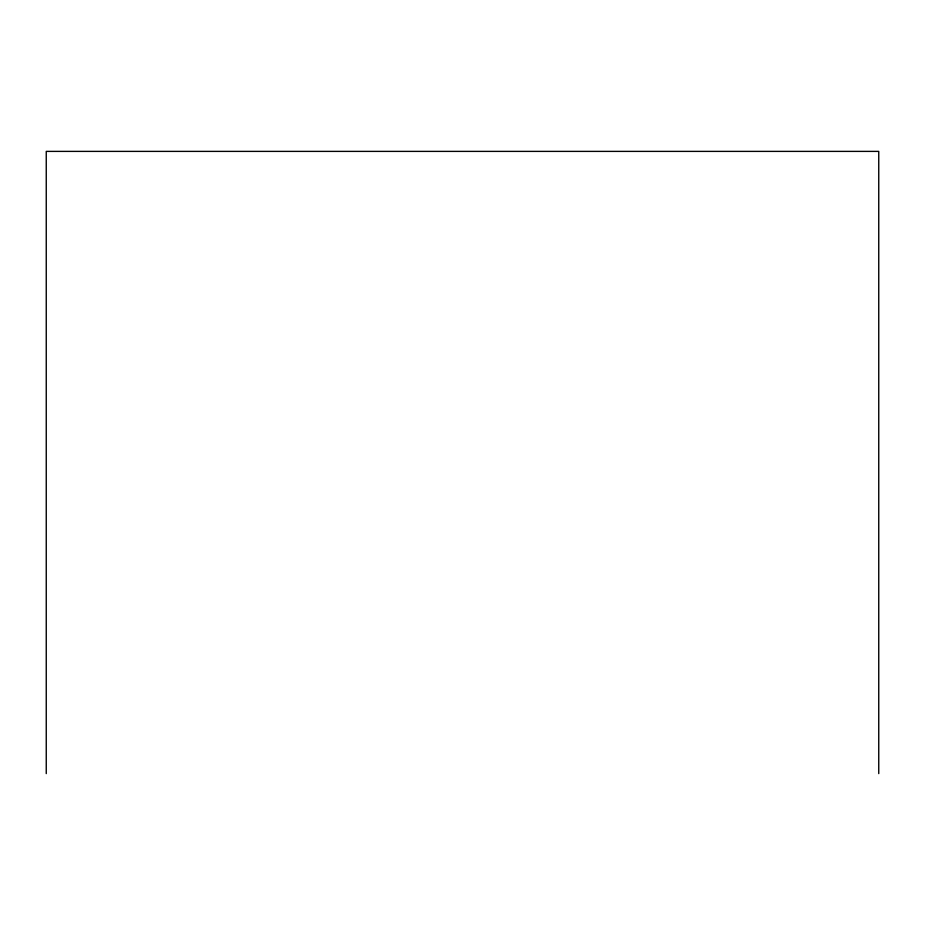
<?xml version="1.0" encoding="UTF-8"?>
<svg xmlns="http://www.w3.org/2000/svg" width="925" height="925" viewBox="0 0 925 925"><rect width="100%" height="100%" fill="white"/><g stroke="black" fill="none" stroke-linecap="round" stroke-linejoin="round"><path stroke-width="1.39" d="M878.75 773.612L878.75 151.388L46.25 151.388L46.25 773.612"/></g></svg>
